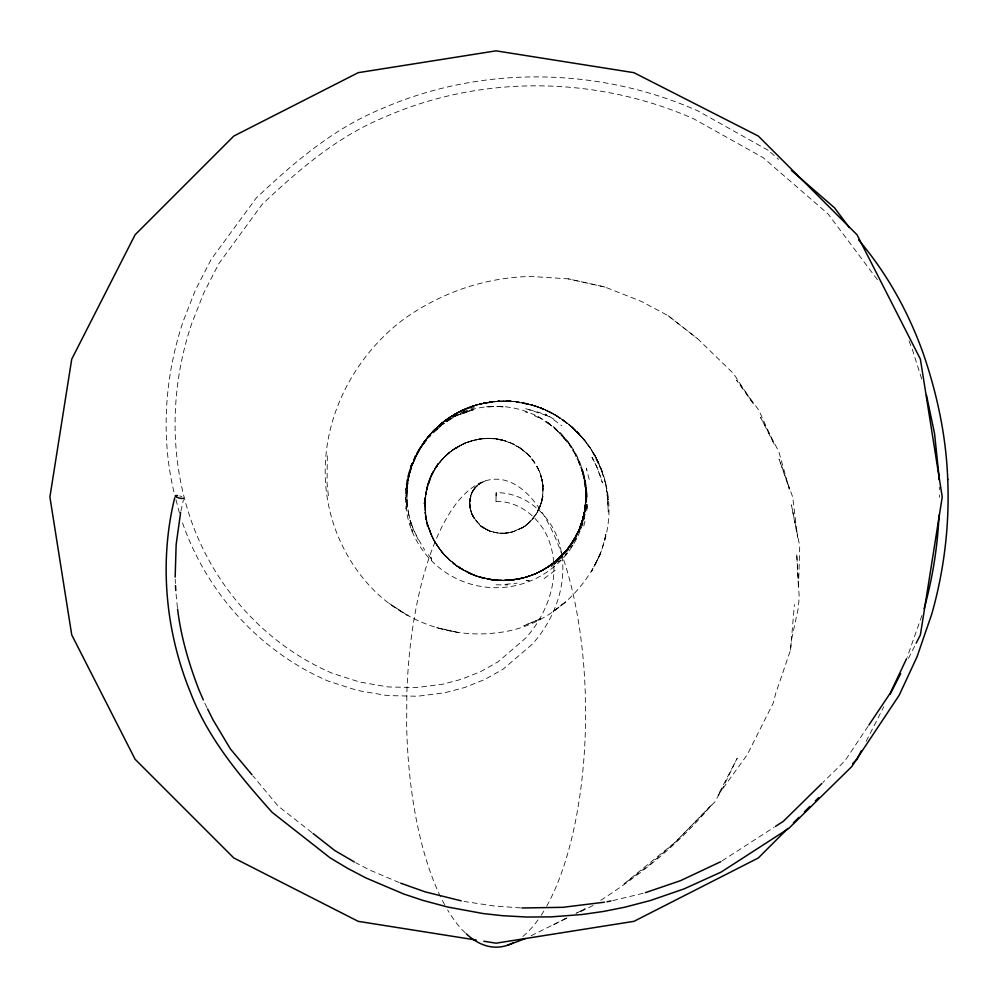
<?xml version="1.0" encoding="UTF-8"?>
<svg xmlns="http://www.w3.org/2000/svg" width="998" height="998" viewBox="0 0 998 998"><rect width="100%" height="100%" fill="white"/><g stroke="black" fill="none" stroke-linecap="round" stroke-linejoin="round"><path stroke-width="0.75" stroke-dasharray="4.99 3.74" d="M582.67 474.013L582.907 470.831L579.863 462.299A90.668 90.668 0 0 0 578.665 459.529C570.382 441.166 555.774 425.797 537.885 416.528A90.706 90.706 0 0 0 496.068 406.311L486.425 406.822A90.706 90.706 0 0 0 454.252 416.528L438.172 427.181A90.706 90.706 0 0 0 427.805 437.286C415.043 451.807 407.184 470.507 405.662 489.781A90.706 90.706 0 0 0 405.4 499.424L406.174 509.055A90.706 90.706 0 0 0 431.086 560.29L431.934 561.15A90.706 90.706 0 0 0 461.363 580.811L463.035 581.485A90.706 90.706 0 0 0 529.102 581.485L530.774 580.811A90.706 90.706 0 0 0 560.202 561.15C583.605 538.196 592.6 502.081 582.907 470.831C582.645 478.778 586.35 486.5 585.888 494.621M327.307 455.787L327.057 483.481L328.554 497.016M585.664 494.621C586.475 517.6 577.243 540.691 560.864 556.822L571.205 544.022L578.665 530.574A84.418 84.181 8.3 0 0 585.502 501.782L585.527 492.837L586.475 489.781L585.527 492.837M424.998 500.796L424.899 505.574L425.086 499.848L424.849 504.626C425.048 480.649 438.322 456.934 459.754 445.682C450.036 450.846 441.79 458.506 435.714 467.663L442.251 459.205L448.913 452.905M877.392 279.714L828.078 213.959L763.133 157.659L693.71 118.824C596.392 75.885 481.273 74.239 383.706 117.515C337.012 136.763 298.477 170.034 262.15 204.378L218.874 263.559L203.654 293.225L191.516 324.175C171.107 384.816 169.198 451.907 188.697 513.084C210.99 583.73 264.008 644.159 332.346 673.301L359.717 682.058L388.122 686.948L416.528 687.56L442.538 684.254L461.712 679.189L480.774 671.542L497.977 661.886L525.834 637.971C547.64 613.658 560.165 578.329 550.771 546.093C544.309 521.729 521.867 500.996 495.956 501.345L496.181 492.675C528.266 492.326 555.399 519.484 560.926 550.135C568.024 583.755 554.763 619.247 532.208 644.246L503.229 669.084L484.966 679.376L464.681 687.51L444.559 692.812L417.414 696.255L387.224 695.556L357.197 690.404L328.317 681.123C259.106 651.482 205.052 590.841 181.399 519.571M496.056 498.127L495.956 501.32M496.081 495.894L496.181 492.7M425.036 501.745L425.098 510.39L426.67 520.993L424.961 506.535L426.146 492.351M406.598 497.016L407.384 485.14L406.174 509.055L407.92 482.807L406.81 494.634L407.209 506.51L406.81 494.634M582.882 474.574L582.171 468.524L583.83 478.03M470.058 507.683L469.646 503.466L470.694 495.495L469.609 504.04L471.231 512.211M407.022 487.498L408.045 480.412L405.4 499.424L406.685 492.251L406.598 493.436C407.471 452.443 437.897 414.906 477.356 404.564L469.908 407.009L489.731 401.969L510.203 401.146M472.578 491.278L475.884 486.774L481.173 482.508L474.749 488.01L477.331 485.29L483.281 481.597C469.222 487.261 465.954 506.635 474.212 518.436C465.043 501.57 479.052 529.002 484.529 528.354C491.752 532.782 500.547 534.105 508.868 532.87C500.173 534.105 491.004 532.545 483.581 527.742L486.712 529.589L478.454 523.576L472.665 515.517L476.133 521.056L482.82 527.268L480.637 525.771C486.924 530.499 494.646 533.269 502.543 533.306L500.809 533.319L511.986 532.096L523.663 526.907L511.986 532.096L504.788 533.231C514.669 532.683 523.8 527.842 530.924 521.156L523.9 526.757C532.82 520.831 539.07 511.438 541.714 501.121L536.275 513.982L527.455 524.112C540.579 513.159 545.881 494.534 541.515 478.179L542.326 482.046L539.444 471.455C544.372 484.167 544.272 498.975 537.847 511.138L539.893 506.647L538.433 510.252C542.825 500.572 544.097 489.531 541.764 479.14L542.338 481.697C540.405 471.368 535.29 461.687 527.78 454.327C533.88 460.589 538.583 468.187 541.091 476.582C537.548 464.182 528.94 453.766 518.299 446.692L527.406 453.94L521.143 448.763L513.521 444.235L505.1 440.929L496.455 439.033L505.1 440.929L513.521 444.235L523.027 450.185L520.632 448.514L522.179 449.512C495.133 428.741 453.678 438.908 436.126 467.126M425.435 497.016C423.389 514.357 428.017 532.233 437.823 546.63L432.683 537.847C438.658 550.023 448.164 560.14 459.292 567.775M587.148 505.824L586.712 511.612L587.286 504.314M479.302 577.081L480.35 577.418L471.642 574.262C513.122 592.725 566.053 569.172 580.487 526.196A84.506 84.269 5.7 0 0 585.452 491.053L585.963 484.978L585.589 492.239A84.605 84.368 6.9 0 1 583.618 515.941L579.214 529.526L582.907 523.202L579.214 529.526L584.179 518.536L576.108 535.926L568.486 547.877M600.746 900.308C642.051 873.687 680.574 842.399 711.998 804.413L675.384 842.087L624.037 883.841L650.808 863.657L675.384 842.087L714.842 801.943L722.826 787.821L737.21 758.231L717.836 795.518L747.153 754.875L773.288 702.966L775.708 693.435L790.541 650.022L791.339 640.591L798.25 608.256L799.198 597.291L796.728 553.703L798.487 588.196L799.722 545.931L791.402 504.876L797.639 537.398L792.686 497.016L779.076 459.117L789.381 489.195L778.777 451.458L760.513 417.276L774.411 444.534L758.779 410.103L736.536 380.076L753.552 404.153L733.555 373.601L697.639 338.759L668.036 315.63L641.39 301.408L605.137 287.1L568.236 278.854L531.597 276.508C485.951 277.045 440.729 292.663 403.691 319.235L400.472 321.693C354.29 357.958 324.213 414.869 325.223 474.137C325.772 518.049 344.123 560.976 375.385 591.764C407.034 622.241 452.269 638.446 496.068 632.844C565.841 626.445 622.69 554.526 606.085 485.253C596.654 438.584 553.166 400.722 505.038 400.984L511.5 401.258L501.183 401.009L516.665 401.757L528.241 403.928L515.38 401.608L534.591 405.724L552.992 413.646L540.854 407.945L530.786 404.614L537.111 406.573M790.541 650.022L794.408 604.601M583.431 517.126L585.427 505.362A84.705 84.468 4.2 0 0 584.354 481.572L584.716 477.842C584.84 489.594 587.261 501.832 584.154 513.621M428.13 484.205L431.847 474.811L426.396 490.505L427.493 485.964L425.061 500.796L425.298 512.323L427.668 524.811M585.315 504.152L582.62 519.384L578.678 530.587L581.335 523.962L580.137 527.331L570.681 545.083M584.591 483.356L585.19 480.2C587.111 501.682 584.566 524.773 571.854 543.037M579.526 528.366L582.907 518.224L586.737 499.424L585.065 506.522A84.319 84.082 7.2 0 1 573.75 540.043L563.159 554.164L549.736 565.841M425.635 495.133L425.111 498.9C427.244 461.413 465.642 430.562 502.543 440.006C489.107 437.186 474.836 438.471 462.348 444.31L465.729 442.675L449.898 452.057L442.251 459.205M563.371 553.952L571.205 544.022A84.269 84.044 9.7 0 0 584.391 511.238L586.737 494.596L585.502 501.782M408.444 478.054L410.128 471.093L405.662 489.781L410.889 468.835L414.632 458.743L408.968 475.734L407.596 482.758M469.846 500.522L472.079 492.488L475.597 487.049C468.885 494.783 468.062 506.41 472.615 515.43M581.921 521.655L586.475 504.252L584.391 511.238M180.9 511.201L183.395 499.898M557.046 560.053L545.819 568.349L557.271 559.866L568.448 547.852A84.231 84.007 8.6 0 0 583.456 515.916L583.955 513.583M427.144 487.785L425.223 498.9L425.098 510.39M585.452 491.053L586.25 487.373L585.564 493.436L585.389 490.455M409.654 473.451L408.332 479.252L409.13 475.772M583.468 515.916L585.963 509.055L581.185 523.925M583.793 526.033L585.552 518.873M583.755 514.756L578.154 531.66L568.448 547.852M413.733 461.612L411.6 463.983L413.896 461.039L413.646 461.899L414.869 458.855L412.511 461.75L414.694 459.429L418.586 451.358L414.494 457.346L418.15 452.481M426.321 491.428L432.284 474.013L437.91 464.794M409.529 473.414L413.197 462.037L418.873 450.135L411.538 466.528L406.935 480.2L413.197 462.037L410.864 468.823L412.436 464.307L409.23 470.831L414.257 459.891L410.752 466.241L413.896 461.039M600.621 553.129L594.446 566.115L600.621 553.129L605.761 536.575M581.547 522.79L580.786 525.035L585.19 513.82L582.283 520.519L582.67 519.397C578.541 534.204 570.407 547.939 558.992 558.281L568.635 547.977M921.927 615.529L907.157 657.345M419.135 450.984L416.727 453.067L419.135 450.984L423.813 443.337L419.172 448.9L423.289 444.434L420.482 446.867L424.711 442.501L421.842 444.883L424.449 443.062L429.876 435.901L424.724 441.004L423.339 442.975L428.429 436.226L416.628 454.377L426.221 439.095L435.003 429.078L423.377 443.012L430.824 433.481M427.893 483.219L424.088 503.741L427.543 484.092L431.61 473.763M580.412 526.171L575.522 536.961L567.014 549.723M414.108 459.829L417.226 453.341L412.86 463.197L422.004 444.983L422.69 443.998L421.393 446.031L424.038 441.989L418.287 451.183L426.221 439.095L429.265 436.962L424.724 441.004L430.874 435.203M472.528 491.266L470.931 494.996L474.387 488.371M579.09 529.476L577.118 533.793M417.85 452.306L415.18 457.683L422.541 444.26M866.177 741.302L883.779 706.746M908.43 658.381L915.465 644.558M576.607 534.853L569.172 546.916L563.134 554.139M417.937 453.055L419.347 450.422M572.877 542.263L577.63 536.674L572.877 542.263L579.751 528.453L577.331 533.88L581.385 527.78L577.942 532.857L579.863 531.722M458.007 566.802L476.208 575.996L467.738 572.415L470.682 573.763L484.067 578.329L478.791 576.881C513.658 588.271 554.464 572.528 573.176 541.078M570.32 546.268L573.625 541.34M868.023 726.344L844.944 760.813L822.913 782.444M569.895 545.993L566.29 550.646L571.891 543.062M423.377 443.012L433.294 430.812L447.977 418.424L435.864 428.204L426.944 438.134L433.294 430.812L432.446 431.672L443.299 421.88L438.584 425.772M567.999 548.613L575.21 538.134L564.781 552.455L551.582 564.431M567.812 548.838C556.123 563.92 538.92 574.411 520.42 578.753C533.219 575.921 545.245 569.983 555.387 561.699M567.725 548.788L553.528 563.134L567.887 548.9L555.599 561.5M564.606 553.828L572.952 545.12L567.563 550.123M474.275 488.746L479.252 483.818L485.365 480.874M464.432 412.81L454.252 416.528L460.939 413.783L445.931 421.43L452.319 418.037L438.184 427.194L441.977 424.2L433.918 432.334L436.001 430.175M431.41 432.783L432.034 432.122M565.492 551.52C554.851 563.932 540.554 573.114 524.823 577.58L534.816 574.075L549.985 565.691M556.373 560.614L564.781 552.455M436.7 429.152L430.575 435.739L427.805 437.286M431.623 432.571L441.328 423.339L454.439 414.22L439.469 424.923L430.051 434.417L440.318 424.524L439.407 425.335M562.336 554.988L560.689 556.659L563.221 554.214M432.708 431.934L436.762 427.855M435.664 430.699L437.798 428.604M558.119 560.739L567.413 553.017L561.45 557.371M437.448 429.115L444.21 423.177L438.184 427.194L447.578 419.522M559.841 557.483L553.665 562.835M441.328 423.339L434.18 429.976L445.183 420.308L463.284 409.754L452.344 415.53L454.489 414.332M554.601 562.136L559.067 558.356M551.857 564.294L558.194 559.13M534.778 573.987L546.056 568.186L558.169 559.105M550.958 566.926L557.994 561.462L554.614 563.932L561.051 560.29M443.237 421.792L445.183 420.308M446.181 419.584L444.222 421.069L456.323 413.147L453.641 414.706M552.281 563.907L542.039 570.482L533.98 574.337M544.135 578.578L556.21 569.546L554.95 570.482M543.573 569.658C531.161 576.607 517.001 580.574 502.767 580.674L519.584 578.927L510.614 580.237C526.171 578.453 541.477 572.815 553.703 562.872M548.102 567.039L552.842 563.67M549.449 565.941L551.657 564.506L544.11 569.434M549.025 566.34L550.222 565.517M445.507 420.245L462.311 410.689L476.358 405.887M448.04 418.511L455.662 413.908L469.235 408.007M593.074 905.485L578.004 912.958M527.306 576.894L521.792 578.403L535.839 573.551L550.983 565.08M456.011 414.619L445.844 421.306L449.911 418.686M548.975 566.278L547.029 567.55L548.014 566.926M546.679 906.196A233.981 89.533 90 0 0 585.477 725.683L585.29 693.647A233.981 89.533 90 0 0 545.332 517.8L545.033 517.301A233.981 89.533 90 0 0 530.337 497.016L529.501 496.118A233.981 89.533 90 0 0 511.001 482.471L510.726 482.358A233.981 89.533 -90 0 0 503.142 479.926L502.78 479.863A233.981 89.533 -90 0 0 489.357 479.863L488.995 479.938A233.981 89.533 -90 0 0 481.41 482.358L478.404 484.255M722.115 860.825L774.161 827.255M448.239 418.262L453.429 414.943L451.346 416.278M546.318 568.037L547.79 567.114L538.184 572.453M450.223 416.79L462.398 410.066L477.356 404.564M545.058 568.773L541.789 570.631L546.056 568.174M542.176 570.706L556.56 560.814L542.176 570.706L526.245 577.331M457.72 412.498L452.356 415.567L467.85 407.758L484.729 402.818L469.035 407.359L477.381 404.677M541.278 570.906L543.823 569.509M458.781 411.837L464.407 409.205L458.793 411.875L459.891 411.276M544.085 569.396L535.078 573.95L542.076 570.544M464.931 410.665L454.115 416.278L458.456 414.108M531.073 935.787L566.739 918.023M553.354 924.847L567.163 917.848M576.832 912.958L585.115 908.754L575.921 913.382M537.149 572.939L539.993 571.567M564.107 919.345L566.889 918.06M536.887 573.064L532.92 574.761L537.934 572.59M460.714 410.864L473.751 405.675L472.553 406.036M532.707 574.998L537.997 572.715M462.124 410.215L470.195 406.885M527.256 576.757L535.839 573.538C515.068 582.857 490.392 582.807 469.696 573.289M467.85 407.758L465.555 408.718L471.368 406.436M465.804 412.199L469.971 410.49M463.421 413.509L472.877 409.704M462.897 412.174L474.25 407.695M517.326 579.252L533.755 574.511M525.36 577.418L531.323 575.397L528.354 576.445M467.9 407.895L473.788 405.799M472.578 406.149L484.729 402.868L498.626 401.121L478.578 404.24M525.06 577.405L513.958 579.713L501.632 580.474L518.424 579.002L530.499 575.671M473.464 405.824L481.036 403.703L471.68 406.398L481.036 403.703L478.591 404.352M468.948 411.238L473.551 409.904M501.632 580.474L512.86 579.963L529.427 576.071M526.158 577.081L507.234 580.374M643.049 893.322L612.161 900.757M518.424 579.002L523.962 577.73M482.259 403.367L492.264 401.67L479.801 403.953L491.627 401.732M481.36 403.766L479.527 404.178L498.613 401.246M522.865 578.029L506.111 580.474L487.286 579.114L498.289 580.524L496.068 580.325M517.301 579.189L519.534 578.753M512.872 580.038L520.707 578.74M483.494 403.067L498.626 401.121M483.419 438.534C470.557 439.781 458.356 445.133 448.351 453.254C459.953 443.761 474.799 438.347 489.818 438.509M488.496 402.356L492.264 401.795M512.835 579.888L516.191 579.389L503.865 580.462L491.665 579.676L503.865 580.499M513.958 579.713L509.467 580.2L515.068 579.551L500.522 580.487L481.959 577.717L498.289 580.337M509.504 580.412L515.118 579.776M489.731 401.969L499.898 401.034L514.082 401.47L535.851 406.124M505.4 584.341L517.114 583.169M508.918 401.071L493.523 401.583L502.468 401.084M503.865 580.462L508.356 580.325M500.509 580.437L502.743 580.474L496.068 580.2L510.589 580.125M499.898 401.034L497.341 401.171L503.753 400.947M488.858 406.872L493.661 406.61L486.425 406.822M506.111 580.399L508.344 580.287M504.988 580.462L490.567 579.526M496.068 584.803L507.832 584.89M520.569 907.918L493.461 905.885L464.095 901.456M508.893 401.196L512.772 401.433L510.851 401.196M493.86 580.063L488.384 579.239L497.179 580.474L486.201 578.965M514.719 401.558L517.95 401.957L516.665 401.795M494.958 580.125L489.469 579.389L492.763 579.85M493.86 579.988L476.745 576.12L463.945 570.382L472.166 574.386L464.893 570.893L453.341 563.309L460.714 568.511M489.482 579.339L479.863 577.106M605.137 287.1L568.236 278.854M480.911 577.405L486.226 578.728L470.682 573.763L476.745 576.12M532.021 405.063L538.309 407.122L525.647 403.429L529.476 404.352M525.647 403.429L542.101 408.431L552.405 413.297L548.214 411.139M528.192 404.065L538.945 407.309M484.579 578.64L475.672 575.946M534.591 405.724L533.319 405.375L542.101 408.431L556.497 415.667L549.424 411.737M536.425 406.473L537.685 406.885M535.826 406.211L539.594 407.508M474.686 575.397L477.768 576.495L461.625 569.06L462.548 569.596L464.419 570.644L450.148 560.564L462.997 569.883L473.651 575.097L468.673 572.964L470.195 573.526M525.459 411.974L527.705 412.798M543.935 409.23L540.841 407.957L542.101 408.431M540.841 407.957L543.324 408.943M469.634 573.488L474.649 575.547L464.794 571.118M547.004 415.605L525.335 408.544L539.906 412.648L549.611 416.865M399.225 882.569L369.235 869.807L355.675 862.684M471.181 573.962L472.166 574.386M469.21 573.064L464.893 570.893M549.337 411.887L545.719 410.116L557.62 416.428L554.102 414.382M534.329 415.605L538.596 417.763M768.148 150.274L697.614 110.766C598.176 66.754 480.462 65.032 380.7 109.206C332.87 128.904 293.35 162.923 256.162 198.128L211.302 259.181L195.421 290.044L183.096 321.493C164.695 376.67 160.441 437.161 174.413 493.823M464.419 570.644C452.855 564.207 442.813 554.925 435.827 543.661M553.915 419.16L545.27 414.145L546.916 415.131M460.278 568.186L463.01 569.846L455.886 565.205M459.804 567.949L462.074 569.347L458.905 567.388M459.379 567.613L462.997 569.883M455.387 565.005L458.444 567.126L454.527 564.394M553.803 419.846L561.824 425.784M537.885 416.528L551.819 425.996L546.205 421.43L559.017 432.371L553.952 427.194L561.275 435.19L560.202 432.882M455.038 564.569L442.863 553.129M452.843 563.134L454.926 564.743L452.007 562.485M668.036 315.63L697.639 338.759M311.875 832.557L278.093 806.072L252.968 775.895M578.915 433.731L576.994 431.71L586.175 442.289L571.954 426.957L553.591 413.958L565.554 421.742L579.888 434.741M571.954 426.957L570.893 426.059L575.983 430.749L567.725 423.426M770.481 152.282L778.615 159.343M560.751 434.866L565.479 439.469L561.051 433.731L564.456 438.758L562.71 435.49M447.453 558.082L448.589 559.167L440.866 550.759L433.032 538.833L440.866 550.759L447.765 558.531L444.16 554.763L452.543 562.61L443.536 553.915L435.639 543.162M578.915 433.731L568.76 424.325C581.148 434.429 591.228 447.304 598.014 461.775M447.104 557.695C436.276 546.929 428.841 532.882 425.934 517.912L426.857 521.966M574.923 429.839L584.404 440.093L577.854 432.808M563.957 438.396L565.978 440.605M581.747 436.825L591.851 450.435L602.093 471.48L597.266 460.515M442.189 552.343L435.091 542.313M575.883 456.211L575.409 453.067L575.883 456.211L579.826 464.27L577.63 457.346L579.189 463.234M428.379 554.663L431.61 558.942L431.934 561.15L430.762 557.296L431.61 558.942M593.997 454.14L596.08 457.907L590.267 448.065L596.08 457.907L601.969 471.143M418.711 539.856L424.661 550.06M576.258 456.685L572.952 448.9L575.933 455.512L571.118 447.94L570.282 444.883L571.555 448.376L568.872 442.925L570.232 446.38L567.413 441.004L571.143 447.204L565.492 440.23L564.319 437.286M435.303 543.112L433.444 539.768M474.15 518.361L470.42 509.479L470.183 498.214L469.933 506.435M433.394 539.494L431.485 535.652L433.856 540.405L427.144 523.962L424.923 512.398L427.144 523.962L431.248 535.215M594.746 455.362L598.663 463.072M434.118 540.529L427.581 524.586M206.948 707.682L203.879 701.195M416.478 535.714L414.457 531.46L419.372 542.201M471.642 513.334L473.326 516.914M597.328 460.49L598.501 463.122M431.011 534.192L426.807 521.729L431.885 536.288L430.2 532.358M432.221 536.961L427.93 525.771M578.877 462.71L580.05 465.455L579.164 463.559A84.942 84.718 -3.3 0 1 582.745 473.376L581.385 466.241L582.034 471.717M909.028 340.992L911.723 347.815M430.138 532.109L430.5 533.044L428.441 527.692M912.259 349.175L921.778 379.228M412.661 527.094L411.101 522.628L414.931 533.83M427.219 523.938L428.703 528.666M429.09 529.302L425.921 517.151M409.978 520.494L412.274 531.722L411.438 525.322M426.882 521.966L427.144 522.902M470.22 508.531L471.306 512.498L469.646 503.466M584.204 480.999L584.728 483.93M175.935 499.636L179.74 514.17M589.232 479.439L586.313 468.149L587.211 471.829M408.693 513.483L410.976 523.601L409.779 518.099M427.244 526.058L425.223 516.328L426.433 522.129M425.522 514.244L426.483 520.033M177.419 607.645L175.873 591.989M587.261 497.016L586.662 489.756L586.787 491.266M584.678 482.733L584.179 475.485L584.366 481.572M175.224 579.202L175.386 583.456M939.318 487.199L939.368 489.744M939.417 494.833L939.43 497.391M465.218 932.831A233.981 89.533 90 0 1 447.628 909.951M444.746 904.899A233.981 89.533 90 0 1 441.241 898.175M440.555 896.778A233.981 89.533 90 0 1 406.66 725.683L406.835 693.647A233.981 89.533 90 0 1 446.805 517.8L447.092 517.301A233.981 89.533 90 0 1 461.8 497.016L462.635 496.118A233.981 89.533 -90 0 1 481.136 482.471M543.785 911.162A233.981 89.533 90 0 1 540.841 915.815M537.972 919.944A233.981 89.533 90 0 1 520.669 938.157M179.752 495.981A4.479 1.06 13.9 0 1 181.886 496.655M424.562 504.177L424.537 506.585L424.824 497.965L424.562 504.177M605.823 534.429L604.426 541.053L605.823 534.429M542.937 496.231L541.415 503.079L542.937 496.231M431.909 473.875L429.602 478.89L433.444 470.582L438.945 462.324L431.909 473.875M600.023 554.601L591.34 571.804L600.023 554.601M433.444 471.555L430.849 476.632L435.153 468.386L430.512 477.244L433.444 471.555M436.987 465.305L434.592 469.11L437.947 463.796L436.987 465.305M422.166 445.108L419.584 449.15L426.258 439.132L422.166 445.108M573.85 540.093L570.631 545.058L573.85 540.093M427.98 437.423L424.961 441.191L432.621 431.86L427.98 437.423M434.592 430.412L431.186 433.831L439.756 425.285L434.592 430.412M439.569 425.048L437.735 426.645L442.351 422.665L439.569 425.048M565.629 601.881L552.468 612.024L565.629 601.881M449.487 417.364L447.191 418.911L452.069 415.679L449.487 417.364M525.584 525.759L520.257 529.127L525.584 525.759M540.454 618.835L523.9 625.696L540.454 618.835M520.719 578.765L515.978 579.701L520.719 578.765M503.279 406.86L496.068 406.311L503.279 406.86M527.73 580.437L526.171 580.474L530.774 580.811L527.73 580.437M484.616 438.446L483.818 438.459L492.95 438.484L484.616 438.446M510.203 401.196L507.62 401.046L514.082 401.495L510.203 401.196M458.157 632.458L436.762 627.705L458.157 632.458M541.452 408.232L538.334 407.059L542.7 408.718L541.452 408.232M548.176 411.213L544.534 409.517L550.597 412.386L548.176 411.213M490.08 531.285L485.465 529.052L490.08 531.285M557.62 416.428L551.757 413.072L557.62 416.428M407.957 615.604L389.008 603.366L407.957 615.604M461.113 568.885L456.685 565.928L461.113 568.885M560.464 418.274L558.219 416.765L563.271 420.208L560.464 418.274M564.843 421.505L562.685 419.859L567.55 423.601L564.843 421.505M566.577 422.641L564.419 420.956L574.935 429.826L566.577 422.641M577.53 433.045L571.654 427.231L581.485 437.012L577.53 433.045M530.699 457.159L525.796 452.194L531.435 457.932L530.699 457.159M445.57 556.298L442.102 552.443L445.57 556.298M586.936 443.474L585.265 441.203L589.419 446.917L586.936 443.474M592.987 459.117L591.964 457.284L596.717 466.665L602.393 482.77A107.148 107.148 0 0 0 596.717 466.665L592.987 459.117M602.742 473.938L600.871 468.424L605.275 482.383L602.742 473.938M584.08 477.056L583.705 475.597L585.464 482.608L584.08 477.056M605.537 483.469L605.387 482.745L608.306 499.998L605.537 483.469M425.959 518.149L425.223 514.07L426.346 520.07L425.535 515.242L426.021 518.137M542.825 484.255L542.201 480.375L543.224 486.812L542.825 484.255M425.847 517.164L425.173 512.348L425.847 517.164M408.806 515.879L407.246 504.115L408.806 515.879M607.221 495.158L607.158 494.422L608.318 512.049L607.221 495.158"/><path stroke-width="1.5" d="M939.018 515.217C937.584 546.792 932.594 578.191 924.136 608.655M180.601 512.66L176.147 544.634L175.161 577.081M174.7 497.79C158.894 562.298 165.481 631.46 190.593 692.762C208.046 738.483 239.919 776.182 272.105 812.31L330.226 857.931L347.803 868.435L365.867 877.916L403.541 893.934L422.977 900.408L447.678 907.02L483.119 913.544L502.393 915.69L526.695 917.037L551.146 916.875L582.258 914.492L603.403 911.461L624.598 907.257L650.372 900.52L683.967 888.931L721.167 872.065L788.769 828.427L851.681 766.664L899.161 695.282L917.025 656.821L931.72 614.182C944.183 570.419 949.672 524.649 947.713 479.19M906.571 658.692L890.253 693.148L868.884 725.059M861.249 750.97L857.02 759.266L852.641 763.645M890.116 694.309L900.683 673.575M916.176 643.174L920.393 634.89L942.237 497.016L920.393 359.143L857.02 234.767L758.318 136.052L633.942 72.679L496.068 50.848L358.195 72.679L233.819 136.052L135.104 234.767L71.731 359.143L49.9 497.016L71.731 634.89L135.104 759.266L233.819 857.968L358.195 921.341L476.158 940.029M787.933 828.352L758.318 857.968L633.942 921.341L496.068 943.185L483.818 941.239M793.41 822.876L798.899 817.387M804.376 811.91L809.865 806.421M815.354 800.932L818.634 797.652M821.816 783.53L783.268 821.379L775.458 826.406M720.805 861.673L680.561 880.648L645.382 892.661M507.994 945.069L525.497 938.519M606.996 901.743L610.863 900.994M604.414 902.204L562.822 907.319L521.929 907.98M461.276 900.87L425.136 891.85L400.66 883.168M354.327 861.973L334.792 850.533L313.085 833.505M791.414 170.433L834.428 207.721L849.323 227.569M251.983 774.722L230.351 748.887L213.048 719.907L207.634 709.042M858.642 239.969C887.534 274.001 909.265 313.522 923.973 355.612C937.496 395.67 946.279 437.436 947.738 479.751M203.305 699.935L198.976 689.892C188.909 663.832 180.937 636.874 177.582 609.067M926.506 395.333L934.565 433.656L938.856 475.036M175.785 590.567L175.486 585.589M938.831 474.474L939.068 479.564M513.197 942.836A233.981 89.533 90 0 1 466.253 933.804M183.844 498.089A4.479 1.06 13.9 0 1 180.002 498.202A4.479 1.06 13.9 0 1 175.324 496.355A4.479 1.06 13.9 0 1 177.544 495.594"/></g></svg>
